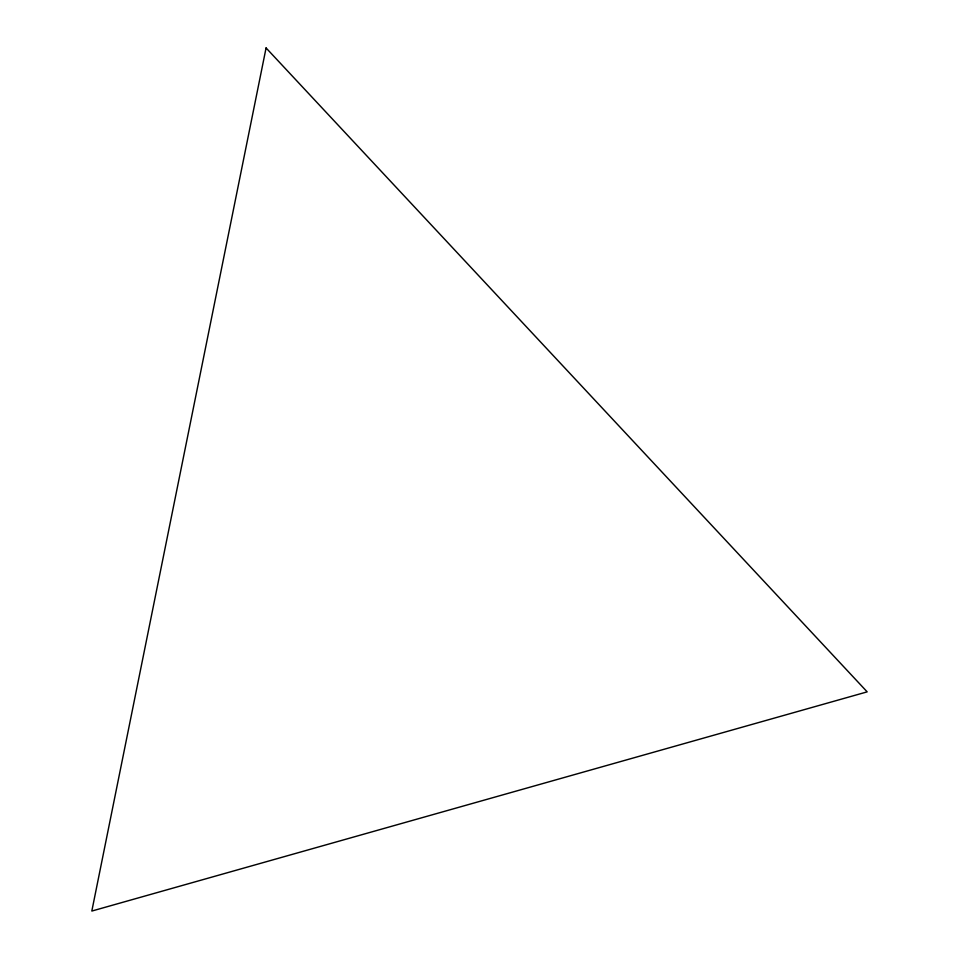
<?xml version="1.0" encoding="UTF-8"?>
<svg xmlns="http://www.w3.org/2000/svg" width="959" height="959" viewBox="0 0 959 959"><rect width="100%" height="100%" fill="white"/><g stroke="black" fill="none" stroke-linecap="round" stroke-linejoin="round"><path stroke-width="1.44" d="M266.075 47.95L91.824 911.05L867.176 691.859L266.075 47.95"/></g></svg>
